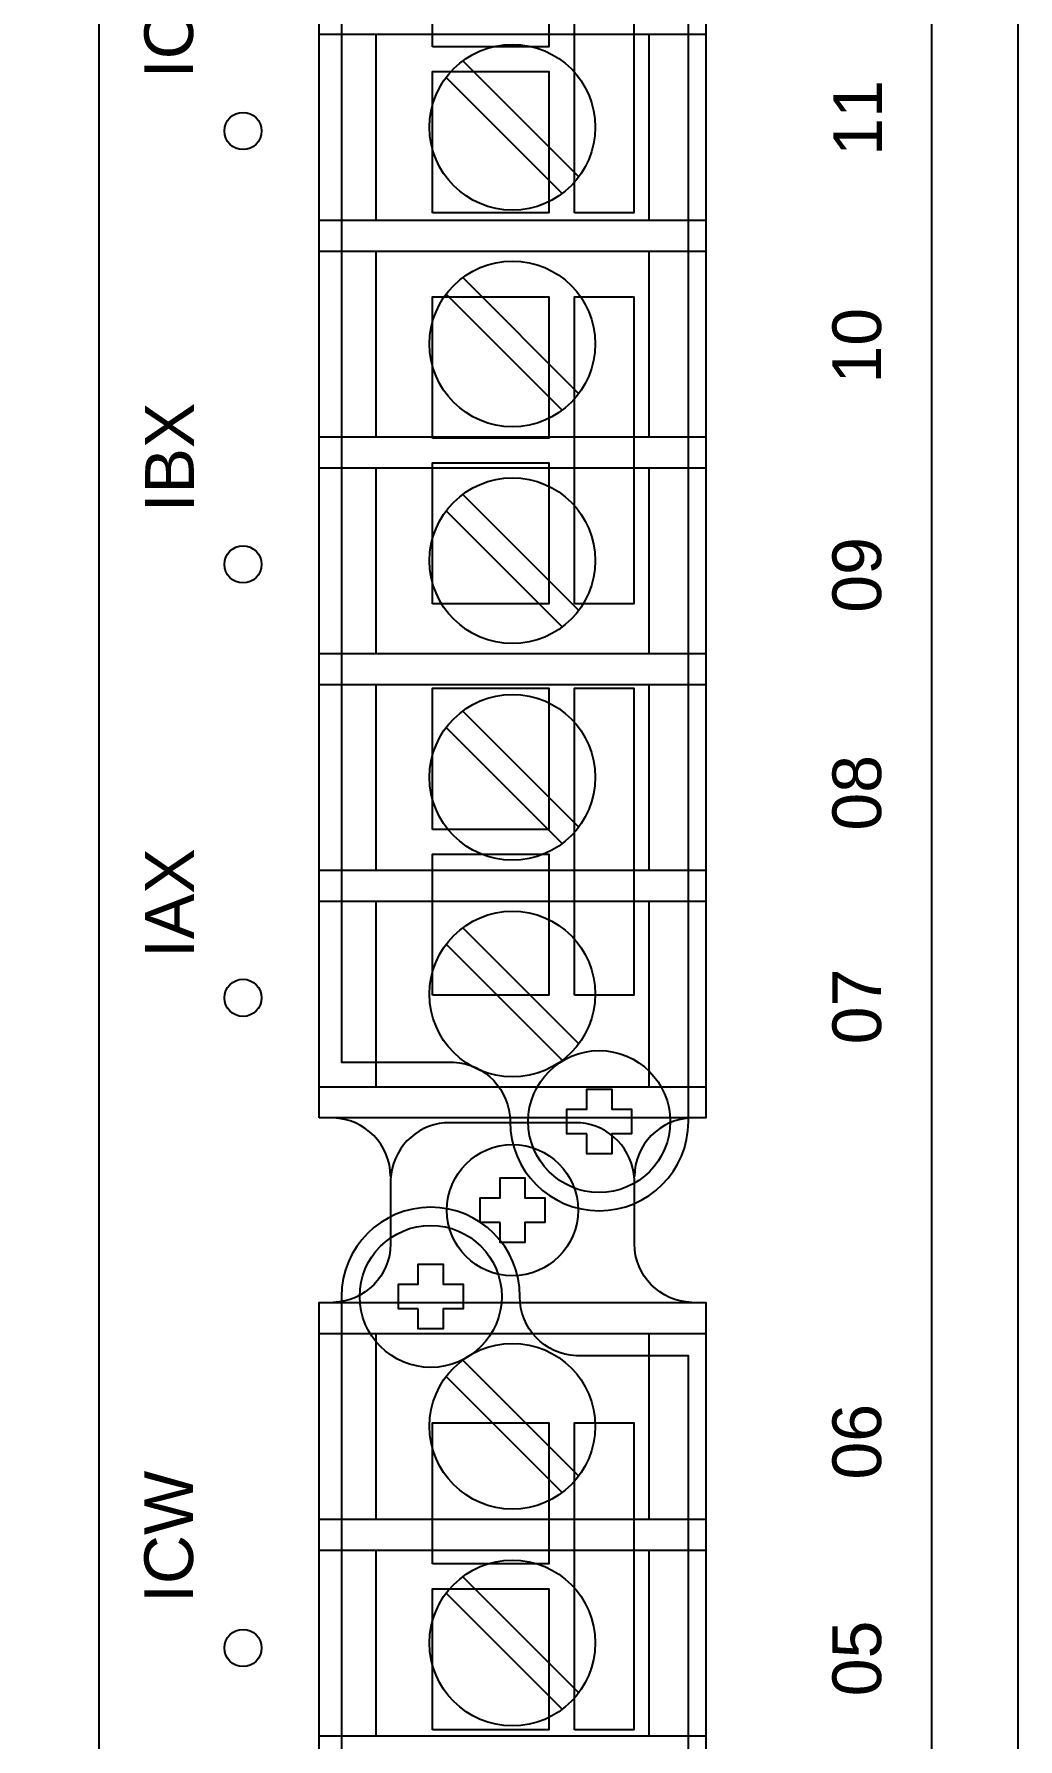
# Model space of a CAD drawing. Extents: x 1 to 47, y 1 to 35.
# Drawn here: x 33.531 to 35.517, y 5.485 to 8.927 of the extents above; entities that cross this region are included whole.
import ezdxf

# ---------------------------------------------------------------- set-up
doc = ezdxf.new("R2010")
doc.units = 0
doc.header["$MEASUREMENT"] = 0
for name, color, linetype in [('1_01__1-X__SCREW-TERMINAL_', 7, 'CONTINUOUS'), ('1_02__2-X__CONNECTORIZED_R', 7, 'CONTINUOUS'), ('1_03__1-1__SCREW-TERMINAL_', 7, 'CONTINUOUS'), ('1_04__2-1__CONNECTORIZED_R', 7, 'CONTINUOUS'), ('7_00______DWG_', 7, 'CONTINUOUS')]:
    doc.layers.add(name, color=color, linetype=linetype)
doc.styles.add('ARIAL', font='arial.ttf')

msp = doc.modelspace()

# ---------------------------------------------------------------- linework, layer by layer
at = {"layer": '1_01__1-X__SCREW-TERMINAL_'}
for points in [[(34.8898, 15.9991), (35.2928, 15.9991, -0.414214), (35.3428, 15.9491), (35.3428, 3.2878, -0.414214), (35.2928, 3.2378), (33.7128, 3.2378, -0.414214), (33.6628, 3.2878), (33.6628, 15.9491, -0.414214), (33.7128, 15.9991), (34.6847, 15.9991)], [(34.251, 6.6209, 0.403969), (34.1351, 6.7389)], [(34.8589, 6.3666, -0.403969), (34.743, 6.4845), (34.7429, 6.6147, 0.374201), (34.6342, 6.7293), (34.3598, 6.7293, 0.374201), (34.251, 6.6147), (34.251, 6.4845, -0.403969), (34.1351, 6.3666)], [(34.8589, 6.7389, 0.403969), (34.743, 6.6209)]]:
    msp.add_lwpolyline(points, format="xyb", dxfattribs=at)
for points in [[(34.107, 6.7389), (34.107, 9.4265), (34.887, 9.4265), (34.887, 6.7389)], [(34.4722, 6.5278), (34.4319, 6.5278), (34.4319, 6.5777), (34.4722, 6.5777), (34.4722, 6.6178), (34.5221, 6.6178), (34.5221, 6.5777), (34.5621, 6.5777), (34.5621, 6.5278), (34.5221, 6.5278), (34.5221, 6.4876), (34.4722, 6.4876)], [(34.107, 3.6788), (34.107, 6.3664), (34.887, 6.3664), (34.887, 3.6788)]]:
    msp.add_lwpolyline(points, close=True, dxfattribs=at)
for points in [[(34.107, 8.9266), (34.887, 8.9266)], [(34.2221, 8.5516), (34.2221, 8.9266)], [(34.7719, 8.9266), (34.7719, 8.5516)], [(34.3965, 8.8728), (34.6306, 8.6386)], [(34.363, 8.8394), (34.5972, 8.6052)], [(34.107, 8.5516), (34.887, 8.5516)], [(34.107, 8.489), (34.887, 8.489)], [(34.2221, 8.114), (34.2221, 8.489)], [(34.7719, 8.489), (34.7719, 8.114)], [(34.3965, 8.4353), (34.6306, 8.2011)], [(34.363, 8.4018), (34.5972, 8.1677)], [(34.107, 8.114), (34.887, 8.114)], [(34.107, 8.0515), (34.887, 8.0515)], [(34.2221, 7.6765), (34.2221, 8.0515)], [(34.7719, 8.0515), (34.7719, 7.6765)], [(34.3965, 7.9977), (34.6306, 7.7636)], [(34.363, 7.9643), (34.5972, 7.7301)], [(34.107, 7.6765), (34.887, 7.6765)], [(34.107, 7.614), (34.887, 7.614)], [(34.2221, 7.239), (34.2221, 7.614)], [(34.7719, 7.614), (34.7719, 7.239)], [(34.3965, 7.5604), (34.6306, 7.3262)], [(34.363, 7.5269), (34.5972, 7.2928)], [(34.107, 7.239), (34.887, 7.239)], [(34.107, 7.1765), (34.887, 7.1765)], [(34.2221, 6.8015), (34.2221, 7.1765)], [(34.7719, 7.1765), (34.7719, 6.8015)], [(34.3965, 7.1228), (34.6306, 6.8887)], [(34.363, 7.0894), (34.5972, 6.8552)], [(34.107, 6.8015), (34.887, 6.8015)], [(34.107, 6.3038), (34.887, 6.3038)], [(34.2221, 5.9288), (34.2221, 6.3038)], [(34.7719, 6.3038), (34.7719, 5.9288)], [(34.3965, 6.2502), (34.6306, 6.016)], [(34.363, 6.2168), (34.5972, 5.9826)], [(34.107, 5.9288), (34.887, 5.9288)], [(34.107, 5.8665), (34.887, 5.8665)], [(34.2221, 5.4915), (34.2221, 5.8665)], [(34.7719, 5.8665), (34.7719, 5.4915)], [(34.3965, 5.8127), (34.6306, 5.5785)], [(34.363, 5.7793), (34.5972, 5.5451)], [(34.107, 5.4915), (34.887, 5.4915)]]:
    msp.add_lwpolyline(points, dxfattribs=at)
for centre, radius in [((34.4968, 8.739), 0.1673), ((34.4968, 8.3015), 0.1673), ((34.4968, 7.8639), 0.1673), ((34.4968, 7.4266), 0.1673), ((34.4968, 6.989), 0.1673), ((34.497, 6.5527), 0.1324), ((34.4968, 6.1164), 0.1673), ((34.4968, 5.6789), 0.1673)]:
    msp.add_circle(centre, radius, dxfattribs=at)
at = {"layer": '1_02__2-X__CONNECTORIZED_R'}
for points in [[(34.492, 6.7316, 1), (34.852, 6.7316), (34.8522, 9.3216), (34.6259, 9.3216, -0.405199), (34.512, 9.4415, 0.999995), (34.1519, 9.4415), (34.1521, 6.8516), (34.3781, 6.8516, -0.399232)], [(34.492, 3.6686, 1), (34.852, 3.6686), (34.8522, 6.2586), (34.6259, 6.2586, -0.405199), (34.512, 6.3785, 0.999995), (34.1519, 6.3785), (34.1521, 3.7886), (34.3781, 3.7886, -0.399232)]]:
    msp.add_lwpolyline(points, format="xyb", close=True, dxfattribs=at)
for points in [[(34.3355, 8.9015), (34.3355, 9.1865), (34.5705, 9.1865), (34.5705, 8.9015)], [(34.6221, 8.5665), (34.6221, 9.1865), (34.7421, 9.1865), (34.7421, 8.5665)], [(34.3355, 8.5665), (34.3355, 8.8515), (34.5705, 8.8515), (34.5705, 8.5665)], [(34.3355, 8.1115), (34.3355, 8.3965), (34.5705, 8.3965), (34.5705, 8.1115)], [(34.6221, 7.7765), (34.6221, 8.3965), (34.7421, 8.3965), (34.7421, 7.7765)], [(34.3355, 7.7765), (34.3355, 8.0615), (34.5705, 8.0615), (34.5705, 7.7765)], [(34.3355, 7.3215), (34.3355, 7.6065), (34.5705, 7.6065), (34.5705, 7.3215)], [(34.6221, 6.9865), (34.6221, 7.6065), (34.7421, 7.6065), (34.7421, 6.9865)], [(34.3355, 6.9865), (34.3355, 7.2715), (34.5705, 7.2715), (34.5705, 6.9865)], [(34.6468, 6.7066), (34.6069, 6.7066), (34.6069, 6.7566), (34.6468, 6.7566), (34.6468, 6.7967), (34.6972, 6.7967), (34.6972, 6.7566), (34.7371, 6.7566), (34.7371, 6.7066), (34.6972, 6.7066), (34.6972, 6.6665), (34.6468, 6.6665), (34.6468, 6.7066)], [(34.3068, 6.3535), (34.2668, 6.3535), (34.2668, 6.4035), (34.3068, 6.4035), (34.3068, 6.4436), (34.3571, 6.4436), (34.3571, 6.4035), (34.3971, 6.4035), (34.3971, 6.3535), (34.3571, 6.3535), (34.3571, 6.3134), (34.3068, 6.3134), (34.3068, 6.3535)], [(34.3355, 5.8385), (34.3355, 6.1235), (34.5705, 6.1235), (34.5705, 5.8385)], [(34.6221, 5.5035), (34.6221, 6.1235), (34.7421, 6.1235), (34.7421, 5.5035)], [(34.3355, 5.5035), (34.3355, 5.7885), (34.5705, 5.7885), (34.5705, 5.5035)]]:
    msp.add_lwpolyline(points, close=True, dxfattribs=at)
for centre in [(34.672, 6.7316), (34.332, 6.3785)]:
    msp.add_circle(centre, 0.1433, dxfattribs=at)
at = {"layer": '1_03__1-1__SCREW-TERMINAL_'}
for points in [[(34.107, 6.7389), (34.107, 9.4265), (34.887, 9.4265), (34.887, 6.7389)], [(34.4722, 6.5278), (34.4319, 6.5278), (34.4319, 6.5777), (34.4722, 6.5777), (34.4722, 6.6178), (34.5221, 6.6178), (34.5221, 6.5777), (34.5621, 6.5777), (34.5621, 6.5278), (34.5221, 6.5278), (34.5221, 6.4876), (34.4722, 6.4876)], [(34.107, 3.6788), (34.107, 6.3664), (34.887, 6.3664), (34.887, 3.6788)]]:
    msp.add_lwpolyline(points, close=True, dxfattribs=at)
for points in [[(34.107, 8.9266), (34.887, 8.9266)], [(34.2221, 8.5516), (34.2221, 8.9266)], [(34.7719, 8.9266), (34.7719, 8.5516)], [(34.3965, 8.8728), (34.6306, 8.6386)], [(34.363, 8.8394), (34.5972, 8.6052)], [(34.107, 8.5516), (34.887, 8.5516)], [(34.107, 8.489), (34.887, 8.489)], [(34.2221, 8.114), (34.2221, 8.489)], [(34.7719, 8.489), (34.7719, 8.114)], [(34.3965, 8.4353), (34.6306, 8.2011)], [(34.363, 8.4018), (34.5972, 8.1677)], [(34.107, 8.114), (34.887, 8.114)], [(34.107, 8.0515), (34.887, 8.0515)], [(34.2221, 7.6765), (34.2221, 8.0515)], [(34.7719, 8.0515), (34.7719, 7.6765)], [(34.3965, 7.9977), (34.6306, 7.7636)], [(34.363, 7.9643), (34.5972, 7.7301)], [(34.107, 7.6765), (34.887, 7.6765)], [(34.107, 7.614), (34.887, 7.614)], [(34.2221, 7.239), (34.2221, 7.614)], [(34.7719, 7.614), (34.7719, 7.239)], [(34.3965, 7.5604), (34.6306, 7.3262)], [(34.363, 7.5269), (34.5972, 7.2928)], [(34.107, 7.239), (34.887, 7.239)], [(34.107, 7.1765), (34.887, 7.1765)], [(34.2221, 6.8015), (34.2221, 7.1765)], [(34.7719, 7.1765), (34.7719, 6.8015)], [(34.3965, 7.1228), (34.6306, 6.8887)], [(34.363, 7.0894), (34.5972, 6.8552)], [(34.107, 6.8015), (34.887, 6.8015)], [(34.107, 6.3038), (34.887, 6.3038)], [(34.2221, 5.9288), (34.2221, 6.3038)], [(34.7719, 6.3038), (34.7719, 5.9288)], [(34.3965, 6.2502), (34.6306, 6.016)], [(34.363, 6.2168), (34.5972, 5.9826)], [(34.107, 5.9288), (34.887, 5.9288)], [(34.107, 5.8665), (34.887, 5.8665)], [(34.2221, 5.4915), (34.2221, 5.8665)], [(34.7719, 5.8665), (34.7719, 5.4915)], [(34.3965, 5.8127), (34.6306, 5.5785)], [(34.363, 5.7793), (34.5972, 5.5451)], [(34.107, 5.4915), (34.887, 5.4915)]]:
    msp.add_lwpolyline(points, dxfattribs=at)
for points in [[(34.251, 6.6209, 0.403969), (34.1351, 6.7389)], [(34.8589, 6.3666, -0.403969), (34.743, 6.4845), (34.7429, 6.6147, 0.374201), (34.6342, 6.7293), (34.3598, 6.7293, 0.374201), (34.251, 6.6147), (34.251, 6.4845, -0.403969), (34.1351, 6.3666)], [(34.8589, 6.7389, 0.403969), (34.743, 6.6209)]]:
    msp.add_lwpolyline(points, format="xyb", dxfattribs=at)
for centre, radius in [((34.4968, 8.739), 0.1673), ((34.4968, 8.3015), 0.1673), ((34.4968, 7.8639), 0.1673), ((34.4968, 7.4266), 0.1673), ((34.4968, 6.989), 0.1673), ((34.497, 6.5527), 0.1324), ((34.4968, 6.1164), 0.1673), ((34.4968, 5.6789), 0.1673)]:
    msp.add_circle(centre, radius, dxfattribs=at)
at = {"layer": '1_04__2-1__CONNECTORIZED_R'}
for points in [[(34.492, 6.7316, 1), (34.852, 6.7316), (34.8522, 9.3216), (34.6259, 9.3216, -0.405199), (34.512, 9.4415, 0.999995), (34.1519, 9.4415), (34.1521, 6.8516), (34.3781, 6.8516, -0.399232)], [(34.492, 3.6686, 1), (34.852, 3.6686), (34.8522, 6.2586), (34.6259, 6.2586, -0.405199), (34.512, 6.3785, 0.999995), (34.1519, 6.3785), (34.1521, 3.7886), (34.3781, 3.7886, -0.399232)]]:
    msp.add_lwpolyline(points, format="xyb", close=True, dxfattribs=at)
for points in [[(34.3355, 8.9015), (34.3355, 9.1865), (34.5705, 9.1865), (34.5705, 8.9015)], [(34.6221, 8.5665), (34.6221, 9.1865), (34.7421, 9.1865), (34.7421, 8.5665)], [(34.3355, 8.5665), (34.3355, 8.8515), (34.5705, 8.8515), (34.5705, 8.5665)], [(34.3355, 8.1115), (34.3355, 8.3965), (34.5705, 8.3965), (34.5705, 8.1115)], [(34.6221, 7.7765), (34.6221, 8.3965), (34.7421, 8.3965), (34.7421, 7.7765)], [(34.3355, 7.7765), (34.3355, 8.0615), (34.5705, 8.0615), (34.5705, 7.7765)], [(34.3355, 7.3215), (34.3355, 7.6065), (34.5705, 7.6065), (34.5705, 7.3215)], [(34.6221, 6.9865), (34.6221, 7.6065), (34.7421, 7.6065), (34.7421, 6.9865)], [(34.3355, 6.9865), (34.3355, 7.2715), (34.5705, 7.2715), (34.5705, 6.9865)], [(34.6468, 6.7066), (34.6069, 6.7066), (34.6069, 6.7566), (34.6468, 6.7566), (34.6468, 6.7967), (34.6972, 6.7967), (34.6972, 6.7566), (34.7371, 6.7566), (34.7371, 6.7066), (34.6972, 6.7066), (34.6972, 6.6665), (34.6468, 6.6665), (34.6468, 6.7066)], [(34.3068, 6.3535), (34.2668, 6.3535), (34.2668, 6.4035), (34.3068, 6.4035), (34.3068, 6.4436), (34.3571, 6.4436), (34.3571, 6.4035), (34.3971, 6.4035), (34.3971, 6.3535), (34.3571, 6.3535), (34.3571, 6.3134), (34.3068, 6.3134), (34.3068, 6.3535)], [(34.3355, 5.8385), (34.3355, 6.1235), (34.5705, 6.1235), (34.5705, 5.8385)], [(34.6221, 5.5035), (34.6221, 6.1235), (34.7421, 6.1235), (34.7421, 5.5035)], [(34.3355, 5.5035), (34.3355, 5.7885), (34.5705, 5.7885), (34.5705, 5.5035)]]:
    msp.add_lwpolyline(points, close=True, dxfattribs=at)
for centre in [(34.672, 6.7316), (34.332, 6.3785)]:
    msp.add_circle(centre, 0.1433, dxfattribs=at)
at = {"layer": '7_00______DWG_'}
msp.add_lwpolyline([(27.057, 3.0726), (27.057, 20.1626, -0.377157), (27.147, 20.2426), (35.427, 20.2426, -0.414213), (35.517, 20.1526), (35.517, 3.0826, -0.414213), (35.427, 2.9926), (27.147, 2.9926, -0.377161)], format="xyb", close=True, dxfattribs=at)
msp.add_lwpolyline([(34.8898, 15.9991), (35.2928, 15.9991, -0.414214), (35.3428, 15.9491), (35.3428, 3.2878, -0.414214), (35.2928, 3.2378), (33.7128, 3.2378, -0.414214), (33.6628, 3.2878), (33.6628, 15.9491, -0.414214), (33.7128, 15.9991), (34.6847, 15.9991)], format="xyb", dxfattribs=at)
for centre in [(33.9531, 8.7314), (33.9531, 7.8564), (33.9531, 6.9814), (33.9531, 5.6689)]:
    msp.add_circle(centre, 0.0375, dxfattribs=at)

# ---------------------------------------------------------------- texts
at = {"layer": '7_00______DWG_', "style": 'ARIAL'}
for s, p in [('ICX', (33.8523, 8.8379)), ('11', (35.2426, 8.6813)), ('10', (35.241, 8.2215)), ('IBX', (33.8539, 7.9615)), ('09', (35.241, 7.7588)), ('08', (35.241, 7.3189)), ('IAX', (33.8539, 7.0617)), ('07', (35.241, 6.8875)), ('06', (35.241, 6.0088)), ('ICW', (33.8523, 5.7596)), ('05', (35.241, 5.5713))]:
    msp.add_text(s, height=0.09833, rotation=90, dxfattribs=at).set_placement(p)

doc.saveas('drawing.dxf')
